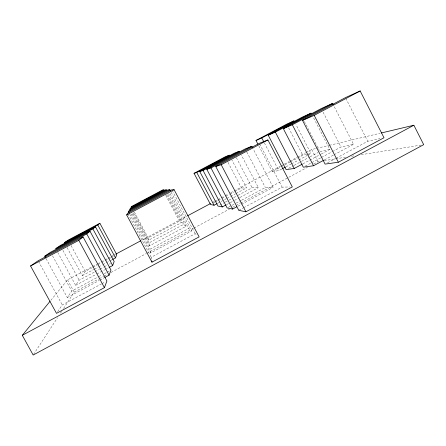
<?xml version="1.0" encoding="UTF-8"?>
<svg xmlns="http://www.w3.org/2000/svg" width="446" height="446" viewBox="0 0 446 446"><rect width="100%" height="100%" fill="white"/><g stroke="black" fill="none" stroke-linecap="round" stroke-linejoin="round"><path stroke-width="0.33" stroke-dasharray="2.23 1.67" d="M33.556 354.447L57.489 317.764M60.528 313.103L61.665 311.358M63.566 308.442L74.203 292.141L98.767 278.995M57.651 311.665L62.273 304.908L101.409 283.94M46.089 258.635L67.307 297.543L71.739 291.071L98.103 276.966M57.712 252.33L75.658 285.329L79.165 280.211L94.519 272.004M67.073 247.552L82.309 275.611L85.147 271.458L92.439 267.567M50.844 300.331L67.53 279.882L92.071 266.775M98.717 276.637L101.783 274.992M104.236 273.682L106.683 272.372M107.296 272.043L109.749 270.733M150.542 252.982L149.956 249.219L188.675 228.508L191.719 230.944L150.542 252.982L129.764 214.197M228.352 207.284L231.379 205.662M231.987 205.338L235.627 203.387M236.235 203.064L241.085 200.471M241.693 200.148L265.342 187.493L273.197 187.326L253.083 148.758M305.12 166.213L311.202 162.957M311.81 162.634L320.93 157.756M321.538 157.427L331.88 151.896M332.487 151.573L341 147.018L353.539 144.314L333.853 105.914M99.386 278.666L103.684 276.364M104.297 276.035L107.369 274.39M111.054 272.422L146.059 253.685M146.673 253.356L193.347 228.38M193.96 228.051L229.578 208.984M232.65 207.34L240.02 203.398M240.634 203.069L307.573 167.244M313.716 163.955L318.015 161.658L319.386 161.435M67.307 297.543L99.246 280.445M99.859 280.116L104.163 277.813M238.058 206.136L273.197 187.326M324.426 159.902L333.524 155.03M334.126 154.706L353.539 144.314M102.022 283.611L105.078 281.978M151.501 259.098L151.211 257.258L195.175 233.71L197.154 235.293M238.805 210.334L243.076 208.042M243.689 207.719L282.112 187.13L289.588 186.974M327.526 162.801L335.448 158.559M336.061 158.23L367.749 141.254L379.931 138.628M92.684 266.452L96.983 264.155M97.596 263.831L100.662 262.192M101.275 261.863L104.342 260.224M104.961 259.901L107.414 258.591M108.027 258.262L110.48 256.952M111.093 256.623L112.933 255.642M113.546 255.313L115.391 254.332M141.772 240.243L187.181 216.003M212.335 202.573L214.18 201.592M214.794 201.263L217.247 199.953M217.86 199.63L224.611 196.023M225.224 195.699L228.291 194.06M230.744 192.75L280.445 166.219M281.058 165.89L289.036 161.63M289.649 161.301L297.014 157.371M297.627 157.042L305.605 152.788M306.218 152.46L311.743 149.51L315.796 148.546M93.047 267.243L97.3 264.969M97.908 264.645L100.947 263.023M101.554 262.7L104.593 261.077M105.2 260.754L108.239 259.132M108.846 258.803L110.669 257.833M111.277 257.509L113.708 256.21M148.551 240.227L148.172 237.807L179.431 221.116L181.394 222.682L148.551 240.227L133.571 212.24M213.556 202.897L214.771 202.25M215.379 201.927L217.804 200.633M218.406 200.31L221.439 198.687M222.047 198.364L225.079 196.747M225.687 196.424L229.322 194.478M229.93 194.155L234.172 191.891M234.78 191.568L241.453 188.006L246.521 187.894L231.909 160.019M258.858 145.959L272.211 171.582L280.779 167.01M281.387 166.681L289.956 162.104M290.569 161.781L302.806 155.247L310.918 153.496L295.96 124.551M82.309 275.611L93.783 269.479M94.385 269.161L98.009 267.221M98.611 266.898L102.234 264.963M102.842 264.64L105.858 263.029M106.466 262.705L111.901 259.801M217.726 203.276L226.3 198.693M226.914 198.37L229.98 196.731M230.593 196.407L235.494 193.787M236.107 193.458L246.521 187.894M272.211 171.582L278.811 170.651L281.839 169.028M286.081 166.765L290.926 164.178M291.533 163.855L298.196 160.292M298.803 159.969L307.283 155.437M307.891 155.113L310.918 153.496M95.132 271.675L99.43 269.378M100.043 269.05L103.728 267.082M104.342 266.753L106.8 265.437M109.259 264.127L110.485 263.469M149.438 245.885L148.97 242.903L183.562 224.416L185.976 226.345L149.438 245.885L132.144 213.589M219.778 205.065L224.661 202.456M225.275 202.127L228.324 200.499M228.937 200.17L233.208 197.89M233.815 197.561L237.478 195.604M238.092 195.276L252.129 187.777L258.368 187.643L241.264 154.94M288.568 168.304L293.479 165.678M294.092 165.349L300.849 161.742M301.463 161.413L309.446 157.143M310.065 156.819L318.048 152.549M75.658 285.329L96.286 274.301M96.894 273.978L104.777 269.763M105.384 269.434L108.417 267.817M226.562 204.647L229.623 203.008M230.236 202.685L233.905 200.722M234.518 200.393L239.407 197.779M240.02 197.45L258.368 187.643M302.823 163.872L320.641 154.344M321.254 154.015L329.856 149.416L313.07 116.807M316.476 148.384L328.646 145.491M329.326 145.329L380.048 133.27M319.888 151.568L329.856 149.416M324.192 160.66L346.152 157.131M351.643 156.251L355.072 155.699M361.249 154.701L420.957 145.101M67.53 279.882L74.203 292.141M52.556 255.848L71.739 291.071M38.484 261.356L62.273 304.908M71.087 245.54L85.147 271.458M62.953 250.379L79.165 280.211M127.957 213.863L151.211 257.258M134.391 212.056L148.172 237.807M133.042 213.155L148.97 242.903M131.152 214.108L149.956 249.219M166.536 194.735L181.394 222.682M165.761 195.398L179.431 221.116M172.178 190.381L195.175 233.71M171.175 192.254L191.719 230.944M170.082 193.503L188.675 228.508M168.516 193.492L185.976 226.345M167.774 194.707L183.562 224.416M236.341 157.616L252.129 187.777M227.995 162.35L241.453 188.006M259.628 143.963L282.112 187.13M246.794 151.98L265.342 187.493M264.366 142.898L278.811 170.651M288.612 127.824L302.806 155.247M304.373 121.485L319.258 150.335M311.743 149.51L318.015 161.658M323.121 112.225L341 147.018M345.762 98.237L367.749 141.254"/><path stroke-width="0.67" d="M104.431 287.653L106.912 280.991L83.062 236.91L38.155 260.748L30.568 265.967L56.497 313.354L104.431 287.653L78.814 240.349L83.062 236.91M104.777 277.484L109.075 275.182L110.976 270.075L90.02 231.268L50.571 252.207L44.762 256.205L45.425 257.42M109.025 267.488L112.665 265.543L114.17 261.501L95.477 226.847L60.305 245.506L55.717 248.667L92.902 228.932L95.477 226.847M112.504 259.483L115.525 257.866L116.746 254.588L99.876 223.279L68.143 240.115L64.425 242.674L97.791 224.974L99.876 223.279M126.67 214.944L127.628 213.249L171.855 189.773L174.13 189.745L199.133 236.876L151.975 262.159L126.67 214.944L174.13 189.745M129.117 212.987L128.465 211.772L129.206 210.473L168.125 189.818L169.87 189.795L170.523 191.027M129.858 209.325L130.444 208.293L165.193 189.857L166.575 189.84L129.858 209.325L130.511 210.54M381.402 132.953L413.866 125.231L423.7 144.66L33.171 355.033L22.3 335.308L49.963 301.407M44.762 256.205L86.764 233.91L90.02 231.268M252.442 147.537L251.8 146.31L245.194 148.919L206.788 169.302L227.137 207.931L232.6 209.057L236.843 206.788M333.218 104.676L332.582 103.433L321.243 108.562L283.344 128.677L303.297 167.189L313.51 165.745L323.818 160.225M245.913 211.794L292.308 186.913L267.895 139.955L259.304 143.35L215.747 166.475L238.805 210.334L245.913 211.794L221.199 164.747L215.747 166.475M338.336 162.232L383.995 137.753L360.156 90.967L345.444 97.618L302.539 120.398L325.089 164.106L338.336 162.232L314.213 115.363L302.539 120.398M22.3 335.308L413.866 125.231M116.005 254.003L140.546 240.901M187.794 215.68L210.495 203.56M194.055 173.321L196.753 172.474L229.372 155.169L225.107 156.853L194.055 173.321L210.523 204.519L214.047 205.238L217.113 203.605M282.446 168.705L285.473 167.088M199.741 171.526L203.069 170.478L239.324 151.239L234.083 153.307L199.741 171.526L217.949 206.041L222.286 206.933L225.955 204.97M268.219 135.194L275.36 132.116L311.169 113.117L302.154 117.192L268.219 135.194L286.109 169.619L294.221 168.471L302.21 164.2M255.998 140.468L261.802 137.965L294.053 120.855L286.722 124.166L255.998 140.468L257.905 144.125M128.465 211.772L169.87 189.795M206.788 169.302L210.98 167.975L251.8 146.31M283.344 128.677L292.336 124.796L332.582 103.433M30.568 265.967L78.814 240.349M221.199 164.747L267.895 139.955M314.213 115.363L360.156 90.967M86.764 233.91L109.075 275.182M97.791 224.974L115.525 257.866M92.902 228.932L112.665 265.543M196.753 172.474L214.047 205.238M210.98 167.975L232.6 209.057M203.069 170.478L222.286 206.933M275.36 132.116L294.221 168.471M261.802 137.965L263.725 141.661M292.336 124.796L313.51 165.745M151.785 260.932L151.975 262.159M131.442 206.537L130.968 207.373L163.955 189.873L162.829 189.885L131.442 206.537"/></g></svg>
